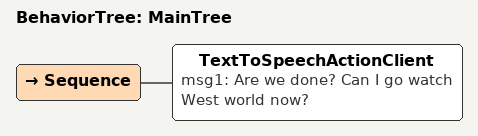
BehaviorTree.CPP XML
<root BTCPP_format="4" main_tree_to_execute = "MainTree">
    <BehaviorTree ID="MainTree">
        <Sequence>
            <TextToSpeechActionClient msg1="Are we done?  Can I go watch West world now?"/>
        </Sequence>
    </BehaviorTree>
</root>
